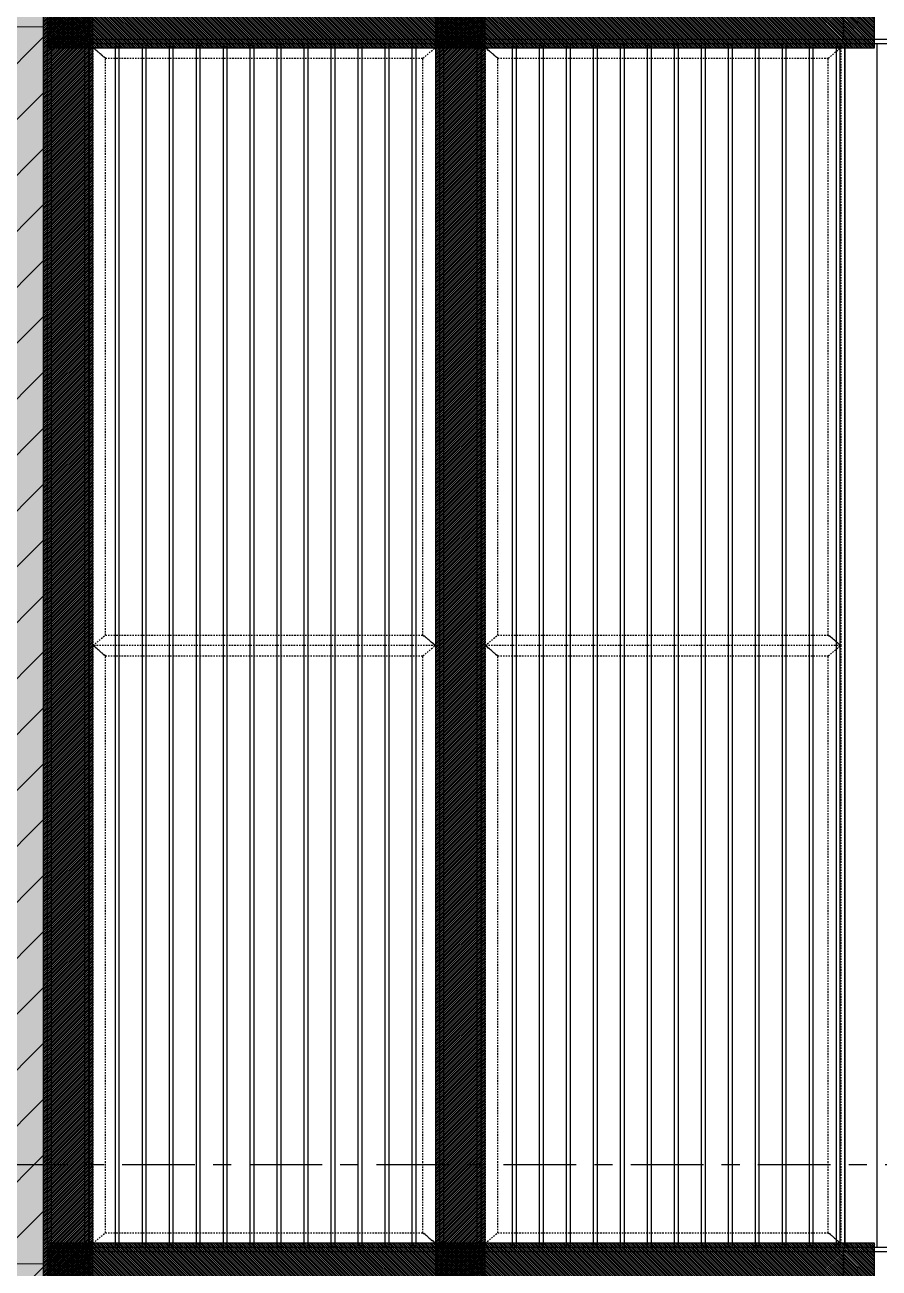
# Model space of a CAD drawing. Header units: millimetres. Extents: x 3774 to 718460, y -768339 to 192544.
# Drawn here: x 453875 to 455933, y -722317 to -719322 of the extents above; entities that cross this region are included whole.
import ezdxf
from ezdxf.xclip import XClip

# ---------------------------------------------------------------- set-up
doc = ezdxf.new("R2010")
doc.units = ezdxf.units.MM
doc.header["$XCLIPFRAME"] = 0
doc.set_wipeout_variables(frame=1)
for name, pattern in [('TA_GL_000.70000', [1.925, 0.7, -0.175, 0.175, -0.175, 0.7]), ('TA_HL_001.00000', [6.5, 3.55, -2.95]), ('XKITLINE00', [0]), ('XKITLINE02', [4, 2, -2])]:
    doc.linetypes.add(name, pattern=pattern)
for name, color, linetype in [('000 - 0_SYM_DWG_GRIDLINE_MAIN_COLOR_251', 7, 'Continuous'), ('000 - CONCRETE_COL_HATCH_', 7, 'Continuous'), ('010 - ASPG_EXTR_MAIN_COLOR_2', 7, 'Continuous'), ('010 - ASPG_EXTR_WIPEOUT_', 7, 'Continuous'), ('010 - ASPG_FRAMING_MAIN_COLOR_1', 7, 'Continuous'), ('010 - ASPG_FRAMING_MAIN_COLOR_2', 7, 'Continuous'), ('010 - ASPG_FRAMING_SUB_COLOR_2', 7, 'Continuous'), ('010 - ASPG_FRAMING_SUB_COLOR_3', 7, 'Continuous'), ('010 - ASPG_FRAMING_WIPEOUT_', 7, 'Continuous')]:
    doc.layers.add(name, color=color, linetype=linetype)
doc.layers.add('000_AREA_ASPG_AREA_HATCH_', color=7, linetype='Continuous', plot=False)
doc.layers.add('000_AREA_ASPG_AREA_MAIN_COLOR_1', color=7, linetype='Continuous', plot=False)
doc.layers.add('Bolt', color=7, linetype='Continuous', lineweight=0)
doc.layers.add('Part', color=7, linetype='Continuous', lineweight=0)
doc.styles.add('TA', font='', dxfattribs={"height": 4.5})
doc.styles.get('TA').set_extended_font_data('Cordia New')
pattern_1 = [(45, (-24.4354, 12824.1105), (-2.245064, 2.245064), [])]

# ---------------------------------------------------------------- blocks, each defined once
blk = doc.blocks.new('*A13134195')
at = {"layer": 'Part', "color": 7, "linetype": 'XKITLINE00', "lineweight": 0}
for p in [(2411.275963, -82.453462), (2423.369525, -86.453462)]:
    blk.add_line(p, (2423.369525, -82.453462), dxfattribs=at)
blk = doc.blocks.new('*A13194201')
at = {"layer": 'Part', "color": 7, "linetype": 'XKITLINE00', "lineweight": 0}
for p, q in [((2411.275963, -60.533462), (2399.435963, -60.533462)), ((2411.275963, -60.533462), (2411.275963, -84.373462)), ((2411.275963, -84.373462), (2399.435963, -84.373462))]:
    blk.add_line(p, q, dxfattribs=at)
blk = doc.blocks.new('*A13344216')
at = {"layer": 'Part', "color": 7, "linetype": 'XKITLINE00', "lineweight": 0}
for p, q in [((2423.369525, -124.453462), (2423.369525, -78.053462)), ((2423.369525, -78.053462), (2425.769525, -78.053462)), ((2425.769525, -124.453462), (2425.769525, -78.053462))]:
    blk.add_line(p, q, dxfattribs=at)
blk = doc.blocks.new('*A18514733')
at = {"layer": 'Part', "color": 7, "linetype": 'XKITLINE00', "lineweight": 0}
for p, q in [((2423.369525, -78.053462), (2423.369525, -33.653462)), ((2425.769525, -78.053462), (2425.769525, -33.653462)), ((2423.369525, -78.053462), (2425.769525, -78.053462))]:
    blk.add_line(p, q, dxfattribs=at)
blk = doc.blocks.new('*A18524734')
at = {"layer": 'Part', "color": 7, "linetype": 'XKITLINE00', "lineweight": 0}
for p, q in [((2420.569603, -68.053462), (2420.569603, -56.621462)), ((2421.369603, -68.053462), (2421.369603, -56.621462)), ((2420.569603, -80.053462), (2420.569603, -68.621462)), ((2421.369603, -80.053462), (2421.369603, -68.621462)), ((2420.569603, -82.133462), (2420.569603, -80.621462)), ((2421.369603, -82.133462), (2421.369603, -80.621462)), ((2420.569603, -82.133462), (2421.369603, -82.133462))]:
    blk.add_line(p, q, dxfattribs=at)
blk = doc.blocks.new('*A18534735')
at = {"layer": 'Part', "color": 7, "linetype": 'XKITLINE00', "lineweight": 0}
for p, q in [((2413.369603, -68.053462), (2413.369603, -56.621462)), ((2414.169603, -68.053462), (2414.169603, -56.621462)), ((2413.369603, -80.053462), (2413.369603, -68.621462)), ((2414.169603, -80.053462), (2414.169603, -68.621462)), ((2413.369603, -82.133462), (2413.369603, -80.621462)), ((2414.169603, -82.133462), (2414.169603, -80.621462)), ((2413.369603, -82.133462), (2414.169603, -82.133462))]:
    blk.add_line(p, q, dxfattribs=at)
blk = doc.blocks.new('*A18544736')
at = {"layer": 'Part', "color": 7, "linetype": 'XKITLINE00', "lineweight": 0}
for p, q in [((2423.209518, -80.053462), (2411.609569, -80.053462)), ((2411.609569, -80.573462), (2411.609569, -80.053462)), ((2423.209518, -80.573462), (2423.209518, -80.053462)), ((2423.209518, -80.573462), (2411.609569, -80.573462))]:
    blk.add_line(p, q, dxfattribs=at)
blk = doc.blocks.new('*A18564738')
at = {"layer": 'Part', "color": 7, "linetype": 'XKITLINE00', "lineweight": 0}
for p, q in [((2420.569603, -80.573462), (2420.569603, -80.621462)), ((2420.569603, -80.621462), (2421.369603, -80.621462)), ((2421.369603, -80.621462), (2421.369603, -80.573462))]:
    blk.add_line(p, q, dxfattribs=at)
blk = doc.blocks.new('*A18574739')
at = {"layer": 'Part', "color": 7, "linetype": 'XKITLINE00', "lineweight": 0}
for p, q in [((2420.945603, -81.421462), (2420.945603, -80.621462)), ((2420.945603, -80.621462), (2420.993603, -80.621462)), ((2420.993603, -81.421462), (2420.993603, -80.621462)), ((2420.945603, -80.861462), (2420.993603, -80.861462)), ((2420.945603, -81.421462), (2420.993603, -81.421462))]:
    blk.add_line(p, q, dxfattribs=at)
blk = doc.blocks.new('*A18584740')
at = {"layer": 'Part', "color": 7, "linetype": 'XKITLINE00', "lineweight": 0}
for p, q in [((2420.905603, -82.173462), (2420.465603, -82.173462)), ((2420.465603, -82.173462), (2420.465603, -82.213462)), ((2420.905603, -82.133462), (2420.905603, -82.173462)), ((2420.945603, -82.213462), (2420.945603, -82.133462))]:
    blk.add_line(p, q, dxfattribs=at)
blk = doc.blocks.new('*A18594741')
at = {"layer": 'Part', "color": 7, "linetype": 'XKITLINE00', "lineweight": 0}
for p, q in [((2419.929603, -82.453462), (2420.089603, -82.293462)), ((2420.089603, -82.293462), (2421.849603, -82.293462)), ((2421.849603, -82.293462), (2422.009603, -82.453462))]:
    blk.add_line(p, q, dxfattribs=at)
blk = doc.blocks.new('*A18604742')
at = {"layer": 'Part', "color": 7, "linetype": 'XKITLINE00', "lineweight": 0}
for p, q in [((2421.849603, -82.213462), (2420.089603, -82.213462)), ((2420.089603, -82.213462), (2420.089603, -82.293462)), ((2421.849603, -82.293462), (2420.089603, -82.293462)), ((2421.849603, -82.213462), (2421.849603, -82.293462))]:
    blk.add_line(p, q, dxfattribs=at)
blk = doc.blocks.new('*A18614743')
at = {"layer": 'Part', "color": 7, "linetype": 'XKITLINE00', "lineweight": 0}
for p, q in [((2413.745603, -81.421462), (2413.745603, -80.621462)), ((2413.745603, -80.621462), (2413.793603, -80.621462)), ((2413.793603, -81.421462), (2413.793603, -80.621462)), ((2413.745603, -80.861462), (2413.793603, -80.861462)), ((2413.745603, -81.421462), (2413.793603, -81.421462))]:
    blk.add_line(p, q, dxfattribs=at)
blk = doc.blocks.new('*A18624744')
at = {"layer": 'Part', "color": 7, "linetype": 'XKITLINE00', "lineweight": 0}
for p, q in [((2413.369603, -80.573462), (2413.369603, -80.621462)), ((2413.369603, -80.621462), (2414.169603, -80.621462)), ((2414.169603, -80.621462), (2414.169603, -80.573462))]:
    blk.add_line(p, q, dxfattribs=at)
blk = doc.blocks.new('*A18644746')
at = {"layer": 'Part', "color": 7, "linetype": 'XKITLINE00', "lineweight": 0}
for p, q in [((2413.705603, -82.173462), (2413.265603, -82.173462)), ((2413.265603, -82.173462), (2413.265603, -82.213462)), ((2413.705603, -82.133462), (2413.705603, -82.173462)), ((2413.745603, -82.213462), (2413.745603, -82.133462))]:
    blk.add_line(p, q, dxfattribs=at)
blk = doc.blocks.new('*A18654747')
at = {"layer": 'Part', "color": 7, "linetype": 'XKITLINE00', "lineweight": 0}
for p, q in [((2412.729603, -82.453462), (2412.889603, -82.293462)), ((2412.889603, -82.293462), (2414.649603, -82.293462)), ((2414.649603, -82.293462), (2414.809603, -82.453462))]:
    blk.add_line(p, q, dxfattribs=at)
blk = doc.blocks.new('*A18664748')
at = {"layer": 'Part', "color": 7, "linetype": 'XKITLINE00', "lineweight": 0}
for p, q in [((2414.649603, -82.213462), (2412.889603, -82.213462)), ((2412.889603, -82.213462), (2412.889603, -82.293462)), ((2414.649603, -82.293462), (2412.889603, -82.293462)), ((2414.649603, -82.213462), (2414.649603, -82.293462))]:
    blk.add_line(p, q, dxfattribs=at)
blk = doc.blocks.new('*A18694751')
at = {"layer": 'Part', "color": 7, "linetype": 'XKITLINE00', "lineweight": 0}
for p, q in [((2423.209518, -68.053462), (2411.609569, -68.053462)), ((2411.609569, -68.573462), (2411.609569, -68.053462)), ((2423.209518, -68.573462), (2423.209518, -68.053462)), ((2423.209518, -68.573462), (2411.609569, -68.573462))]:
    blk.add_line(p, q, dxfattribs=at)
blk = doc.blocks.new('*A18704752')
at = {"layer": 'Part', "color": 7, "linetype": 'XKITLINE00', "lineweight": 0}
for p, q in [((2420.569603, -68.573462), (2420.569603, -68.621462)), ((2420.569603, -68.621462), (2421.369603, -68.621462)), ((2421.369603, -68.621462), (2421.369603, -68.573462))]:
    blk.add_line(p, q, dxfattribs=at)
blk = doc.blocks.new('*A18714753')
at = {"layer": 'Part', "color": 7, "linetype": 'XKITLINE00', "lineweight": 0}
for p, q in [((2420.945603, -69.421462), (2420.945603, -68.621462)), ((2420.945603, -68.621462), (2420.993603, -68.621462)), ((2420.993603, -69.421462), (2420.993603, -68.621462)), ((2420.945603, -68.861462), (2420.993603, -68.861462)), ((2420.945603, -69.421462), (2420.993603, -69.421462))]:
    blk.add_line(p, q, dxfattribs=at)
blk = doc.blocks.new('*A18724754')
at = {"layer": 'Part', "color": 7, "linetype": 'XKITLINE00', "lineweight": 0}
for p, q in [((2413.745603, -69.421462), (2413.745603, -68.621462)), ((2413.745603, -68.621462), (2413.793603, -68.621462)), ((2413.793603, -69.421462), (2413.793603, -68.621462)), ((2413.745603, -68.861462), (2413.793603, -68.861462)), ((2413.745603, -69.421462), (2413.793603, -69.421462))]:
    blk.add_line(p, q, dxfattribs=at)
blk = doc.blocks.new('*A18734755')
at = {"layer": 'Part', "color": 7, "linetype": 'XKITLINE00', "lineweight": 0}
for p, q in [((2413.369603, -68.573462), (2413.369603, -68.621462)), ((2413.369603, -68.621462), (2414.169603, -68.621462)), ((2414.169603, -68.621462), (2414.169603, -68.573462))]:
    blk.add_line(p, q, dxfattribs=at)
blk = doc.blocks.new('*A18874769')
at = {"layer": 'Bolt', "color": 7, "linetype": 'XKITLINE02', "lineweight": 0}
for p, q in [((2425.249524, -80.684822), (2425.249524, -80.341462)), ((2425.249524, -80.684822), (2425.249524, -80.341462)), ((2425.073524, -80.621462), (2425.073524, -80.573462)), ((2425.073524, -80.621462), (2425.073524, -80.573462)), ((2425.193524, -80.573462), (2425.193524, -80.525462)), ((2425.193524, -80.573462), (2425.193524, -80.525462)), ((2425.305524, -80.573462), (2425.305524, -80.525462)), ((2425.305524, -80.573462), (2425.305524, -80.525462)), ((2425.425524, -80.621462), (2425.425524, -80.573462)), ((2425.425524, -80.621462), (2425.425524, -80.573462))]:
    blk.add_line(p, q, dxfattribs=at)
blk = doc.blocks.new('*A18884770')
at = {"layer": 'Bolt', "color": 7, "linetype": 'XKITLINE02', "lineweight": 0}
for p, q in [((2424.369524, -82.356822), (2424.369524, -82.013462)), ((2424.369524, -82.356822), (2424.369524, -82.013462)), ((2424.193524, -82.293462), (2424.193524, -82.213462)), ((2424.193524, -82.293462), (2424.193524, -82.213462)), ((2424.545524, -82.293462), (2424.545524, -82.213462)), ((2424.545524, -82.293462), (2424.545524, -82.213462))]:
    blk.add_line(p, q, dxfattribs=at)
blk = doc.blocks.new('*A18894771')
at = {"layer": 'Bolt', "color": 7, "linetype": 'XKITLINE00', "lineweight": 0}
for p, q in [((2424.257524, -81.933462), (2424.332116, -81.933462)), ((2424.369524, -81.821462), (2424.369524, -81.896054)), ((2424.481524, -81.933462), (2424.406932, -81.933462)), ((2424.369524, -82.045462), (2424.369524, -81.97087))]:
    blk.add_line(p, q, dxfattribs=at)
blk = doc.blocks.new('*A18904772')
at = {"layer": 'Bolt', "color": 7, "linetype": 'XKITLINE02', "lineweight": 0}
for p, q in [((2425.249527, -80.684822), (2425.249527, -80.341462)), ((2425.249527, -80.684822), (2425.249527, -80.341462)), ((2425.073527, -80.621462), (2425.073527, -80.573462)), ((2425.073527, -80.621462), (2425.073527, -80.573462)), ((2425.193527, -80.573462), (2425.193527, -80.525462)), ((2425.193527, -80.573462), (2425.193527, -80.525462)), ((2425.305527, -80.573462), (2425.305527, -80.525462)), ((2425.305527, -80.573462), (2425.305527, -80.525462)), ((2425.425527, -80.621462), (2425.425527, -80.573462)), ((2425.425527, -80.621462), (2425.425527, -80.573462))]:
    blk.add_line(p, q, dxfattribs=at)
blk = doc.blocks.new('*A18914773')
at = {"layer": 'Bolt'}
for points in [[(2420.674, -80.573), (2420.674, -80.525), (2420.786, -80.525), (2420.786, -80.573)], [(2420.674, -80.621), (2420.674, -80.573), (2420.786, -80.573), (2420.786, -80.621)], [(2421.154, -80.573), (2421.154, -80.525), (2421.266, -80.525), (2421.266, -80.573)], [(2421.154, -80.621), (2421.154, -80.573), (2421.266, -80.573), (2421.266, -80.621)]]:
    blk.add_hatch(color=7, dxfattribs=at).paths.add_polyline_path(points, flags=17)
at = {"layer": 'Bolt', "color": 7, "linetype": 'XKITLINE00', "lineweight": 0}
for p, q in [((2420.73, -80.685), (2420.73, -80.341)), ((2421.21, -80.685), (2421.21, -80.341)), ((2420.674, -80.573), (2420.674, -80.525)), ((2420.674, -80.621), (2420.674, -80.573)), ((2420.786, -80.573), (2420.786, -80.525)), ((2420.786, -80.621), (2420.786, -80.573)), ((2421.154, -80.573), (2421.154, -80.525)), ((2421.154, -80.621), (2421.154, -80.573)), ((2421.266, -80.573), (2421.266, -80.525)), ((2421.266, -80.621), (2421.266, -80.573))]:
    blk.add_line(p, q, dxfattribs=at)
blk = doc.blocks.new('*A18924774')
at = {"layer": 'Bolt'}
for points in [[(2420.386, -82.213), (2420.386, -82.293), (2420.274, -82.293), (2420.274, -82.213)], [(2421.666, -82.213), (2421.666, -82.293), (2421.554, -82.293), (2421.554, -82.213)]]:
    blk.add_hatch(color=7, dxfattribs=at).paths.add_polyline_path(points, flags=17)
at = {"layer": 'Bolt', "color": 7, "linetype": 'XKITLINE00', "lineweight": 0}
for p, q in [((2420.33, -82.357), (2420.33, -82.013)), ((2421.61, -82.357), (2421.61, -82.013)), ((2420.274, -82.293), (2420.274, -82.213)), ((2420.386, -82.293), (2420.386, -82.213)), ((2421.554, -82.293), (2421.554, -82.213)), ((2421.666, -82.293), (2421.666, -82.213))]:
    blk.add_line(p, q, dxfattribs=at)
blk = doc.blocks.new('*A18934775')
at = {"layer": 'Bolt', "color": 7, "linetype": 'XKITLINE02', "lineweight": 0}
for p, q in [((2421.056963, -81.933462), (2420.713603, -81.933462)), ((2420.945603, -81.877462), (2420.905603, -81.877462)), ((2420.993603, -81.877462), (2420.945603, -81.877462)), ((2420.945603, -81.989462), (2420.905603, -81.989462)), ((2420.993603, -81.989462), (2420.945603, -81.989462))]:
    blk.add_line(p, q, dxfattribs=at)
blk = doc.blocks.new('*A18944776')
at = {"layer": 'Bolt', "color": 7, "linetype": 'XKITLINE02', "lineweight": 0}
for p, q in [((2424.369524, -82.356822), (2424.369524, -82.013462)), ((2424.369524, -82.356822), (2424.369524, -82.013462)), ((2424.193524, -82.293462), (2424.193524, -82.213462)), ((2424.193524, -82.293462), (2424.193524, -82.213462)), ((2424.545524, -82.293462), (2424.545524, -82.213462)), ((2424.545524, -82.293462), (2424.545524, -82.213462))]:
    blk.add_line(p, q, dxfattribs=at)
blk = doc.blocks.new('*A18954777')
at = {"layer": 'Bolt', "color": 7, "linetype": 'XKITLINE00', "lineweight": 0}
for p, q in [((2424.257524, -81.933462), (2424.332116, -81.933462)), ((2424.369524, -81.821462), (2424.369524, -81.896054)), ((2424.481524, -81.933462), (2424.406932, -81.933462)), ((2424.369524, -82.045462), (2424.369524, -81.97087))]:
    blk.add_line(p, q, dxfattribs=at)
blk = doc.blocks.new('*A18964778')
at = {"layer": 'Bolt'}
for points in [[(2413.474, -80.573), (2413.474, -80.525), (2413.586, -80.525), (2413.586, -80.573)], [(2413.474, -80.621), (2413.474, -80.573), (2413.586, -80.573), (2413.586, -80.621)], [(2413.954, -80.573), (2413.954, -80.525), (2414.066, -80.525), (2414.066, -80.573)], [(2413.954, -80.621), (2413.954, -80.573), (2414.066, -80.573), (2414.066, -80.621)]]:
    blk.add_hatch(color=7, dxfattribs=at).paths.add_polyline_path(points, flags=17)
at = {"layer": 'Bolt', "color": 7, "linetype": 'XKITLINE00', "lineweight": 0}
for p, q in [((2413.53, -80.685), (2413.53, -80.341)), ((2414.01, -80.685), (2414.01, -80.341)), ((2413.474, -80.573), (2413.474, -80.525)), ((2413.474, -80.621), (2413.474, -80.573)), ((2413.586, -80.573), (2413.586, -80.525)), ((2413.586, -80.621), (2413.586, -80.573)), ((2413.954, -80.573), (2413.954, -80.525)), ((2413.954, -80.621), (2413.954, -80.573)), ((2414.066, -80.573), (2414.066, -80.525)), ((2414.066, -80.621), (2414.066, -80.573))]:
    blk.add_line(p, q, dxfattribs=at)
blk = doc.blocks.new('*A18974779')
at = {"layer": 'Bolt'}
for points in [[(2413.186, -82.213), (2413.186, -82.293), (2413.074, -82.293), (2413.074, -82.213)], [(2414.466, -82.213), (2414.466, -82.293), (2414.354, -82.293), (2414.354, -82.213)]]:
    blk.add_hatch(color=7, dxfattribs=at).paths.add_polyline_path(points, flags=17)
at = {"layer": 'Bolt', "color": 7, "linetype": 'XKITLINE00', "lineweight": 0}
for p, q in [((2413.13, -82.357), (2413.13, -82.013)), ((2414.41, -82.357), (2414.41, -82.013)), ((2413.074, -82.293), (2413.074, -82.213)), ((2413.186, -82.293), (2413.186, -82.213)), ((2414.354, -82.293), (2414.354, -82.213)), ((2414.466, -82.293), (2414.466, -82.213))]:
    blk.add_line(p, q, dxfattribs=at)
blk = doc.blocks.new('*A18984780')
at = {"layer": 'Bolt', "color": 7, "linetype": 'XKITLINE02', "lineweight": 0}
for p, q in [((2413.856963, -81.933462), (2413.513603, -81.933462)), ((2413.745603, -81.877462), (2413.705603, -81.877462)), ((2413.793603, -81.877462), (2413.745603, -81.877462)), ((2413.745603, -81.989462), (2413.705603, -81.989462)), ((2413.793603, -81.989462), (2413.745603, -81.989462))]:
    blk.add_line(p, q, dxfattribs=at)
blk = doc.blocks.new('*A19004782')
at = {"layer": 'Bolt', "color": 7, "linetype": 'XKITLINE02', "lineweight": 0}
for p, q in [((2425.193524, -68.573462), (2425.193524, -68.525462)), ((2425.193524, -68.573462), (2425.193524, -68.525462)), ((2425.249524, -68.684822), (2425.249524, -68.341462)), ((2425.249524, -68.684822), (2425.249524, -68.341462)), ((2425.305524, -68.573462), (2425.305524, -68.525462)), ((2425.305524, -68.573462), (2425.305524, -68.525462)), ((2425.073524, -68.621462), (2425.073524, -68.573462)), ((2425.073524, -68.621462), (2425.073524, -68.573462)), ((2425.425524, -68.621462), (2425.425524, -68.573462)), ((2425.425524, -68.621462), (2425.425524, -68.573462))]:
    blk.add_line(p, q, dxfattribs=at)
blk = doc.blocks.new('*A19014783')
at = {"layer": 'Bolt'}
for points in [[(2420.674, -68.573), (2420.674, -68.525), (2420.786, -68.525), (2420.786, -68.573)], [(2421.154, -68.573), (2421.154, -68.525), (2421.266, -68.525), (2421.266, -68.573)], [(2420.674, -68.621), (2420.674, -68.573), (2420.786, -68.573), (2420.786, -68.621)], [(2421.154, -68.621), (2421.154, -68.573), (2421.266, -68.573), (2421.266, -68.621)]]:
    blk.add_hatch(color=7, dxfattribs=at).paths.add_polyline_path(points, flags=17)
at = {"layer": 'Bolt', "color": 7, "linetype": 'XKITLINE00', "lineweight": 0}
for p, q in [((2420.674, -68.573), (2420.674, -68.525)), ((2420.73, -68.685), (2420.73, -68.341)), ((2420.786, -68.573), (2420.786, -68.525)), ((2421.154, -68.573), (2421.154, -68.525)), ((2421.21, -68.685), (2421.21, -68.341)), ((2421.266, -68.573), (2421.266, -68.525)), ((2420.674, -68.621), (2420.674, -68.573)), ((2420.786, -68.621), (2420.786, -68.573)), ((2421.154, -68.621), (2421.154, -68.573)), ((2421.266, -68.621), (2421.266, -68.573))]:
    blk.add_line(p, q, dxfattribs=at)
blk = doc.blocks.new('*A19024784')
at = {"layer": 'Bolt', "color": 7, "linetype": 'XKITLINE02', "lineweight": 0}
for p, q in [((2425.193527, -68.573462), (2425.193527, -68.525462)), ((2425.193527, -68.573462), (2425.193527, -68.525462)), ((2425.249527, -68.684822), (2425.249527, -68.341462)), ((2425.249527, -68.684822), (2425.249527, -68.341462)), ((2425.305527, -68.573462), (2425.305527, -68.525462)), ((2425.305527, -68.573462), (2425.305527, -68.525462)), ((2425.073527, -68.621462), (2425.073527, -68.573462)), ((2425.073527, -68.621462), (2425.073527, -68.573462)), ((2425.425527, -68.621462), (2425.425527, -68.573462)), ((2425.425527, -68.621462), (2425.425527, -68.573462))]:
    blk.add_line(p, q, dxfattribs=at)
blk = doc.blocks.new('*A19034785')
at = {"layer": 'Bolt'}
for points in [[(2413.474, -68.573), (2413.474, -68.525), (2413.586, -68.525), (2413.586, -68.573)], [(2413.954, -68.573), (2413.954, -68.525), (2414.066, -68.525), (2414.066, -68.573)], [(2413.474, -68.621), (2413.474, -68.573), (2413.586, -68.573), (2413.586, -68.621)], [(2413.954, -68.621), (2413.954, -68.573), (2414.066, -68.573), (2414.066, -68.621)]]:
    blk.add_hatch(color=7, dxfattribs=at).paths.add_polyline_path(points, flags=17)
at = {"layer": 'Bolt', "color": 7, "linetype": 'XKITLINE00', "lineweight": 0}
for p, q in [((2413.474, -68.573), (2413.474, -68.525)), ((2413.53, -68.685), (2413.53, -68.341)), ((2413.586, -68.573), (2413.586, -68.525)), ((2413.954, -68.573), (2413.954, -68.525)), ((2414.01, -68.685), (2414.01, -68.341)), ((2414.066, -68.573), (2414.066, -68.525)), ((2413.474, -68.621), (2413.474, -68.573)), ((2413.586, -68.621), (2413.586, -68.573)), ((2413.954, -68.621), (2413.954, -68.573)), ((2414.066, -68.621), (2414.066, -68.573))]:
    blk.add_line(p, q, dxfattribs=at)
blk = doc.blocks.new('*A19564838')
at = {"layer": 'Part', "color": 7, "linetype": 'XKITLINE00', "lineweight": 0}
for p, q in [((2425.769509, -82.453462), (2438.489525, -82.453462)), ((2438.489523, -82.453462), (2438.489525, -82.453462)), ((2438.489525, -82.453462), (2438.489525, -86.453462)), ((2438.489525, -86.453462), (2425.769509, -86.453462)), ((2438.489523, -86.453462), (2438.489525, -86.453462))]:
    blk.add_line(p, q, dxfattribs=at)
blk = doc.blocks.new('*A19694851')
at = {"layer": 'Part', "color": 7, "linetype": 'XKITLINE00', "lineweight": 0}
for p, q in [((2438.329518, -80.053462), (2425.995968, -80.053462)), ((2425.995968, -80.573462), (2425.995968, -80.053462)), ((2438.329518, -80.573462), (2438.329518, -80.053462)), ((2438.329518, -80.573462), (2425.995968, -80.573462))]:
    blk.add_line(p, q, dxfattribs=at)
blk = doc.blocks.new('*A19704852')
at = {"layer": 'Part', "color": 7, "linetype": 'XKITLINE00', "lineweight": 0}
for p, q in [((2438.329518, -68.053462), (2425.995968, -68.053462)), ((2425.995968, -68.573462), (2425.995968, -68.053462)), ((2438.329518, -68.573462), (2438.329518, -68.053462)), ((2438.329518, -68.573462), (2425.995968, -68.573462))]:
    blk.add_line(p, q, dxfattribs=at)
blk = doc.blocks.new('*A19754857')
at = {"layer": 'Part', "color": 7, "linetype": 'XKITLINE00', "lineweight": 0}
for p, q in [((2427.289603, -82.453462), (2427.449603, -82.293462)), ((2427.449603, -82.293462), (2429.209603, -82.293462)), ((2429.209603, -82.293462), (2429.369603, -82.453462))]:
    blk.add_line(p, q, dxfattribs=at)
blk = doc.blocks.new('W-1-PP19-SE-ENT3_20260407-111149_PP19_ENT3_SE_ELE3')
at = {"color": 7, "lineweight": 0, "xscale": 125, "yscale": 125, "zscale": 125}
for name in ['*A13194201', '*A18514733', '*A18534735', '*A18524734', '*A18694751', '*A19704852', '*A19034785', '*A19014783', '*A19004782', '*A19024784', '*A18734755', '*A18724754', '*A18704752', '*A18714753', '*A13344216', '*A18544736', '*A19694851', '*A18964778', '*A18914773', '*A18874769', '*A18904772', '*A18624744', '*A18614743', '*A18564738', '*A18574739', '*A18984780', '*A18934775', '*A18894771', '*A18954777', '*A18974779', '*A18644746', '*A18924774', '*A18584740', '*A18884770', '*A18944776', '*A18654747', '*A18664748', '*A18594741', '*A18604742', '*A19754857', '*A13134195', '*A19564838']:
    blk.add_blockref(name, (-296446.190625, 122106.68275), dxfattribs=at)
blk = doc.blocks.new('A$Cc95a8f7c')
at = {"layer": '000 - CONCRETE_COL_HATCH_', "transparency": 33554585}
h = blk.add_hatch(dxfattribs=at)
h.set_pattern_fill('AR-CONC', scale=2.5)
h.paths.add_polyline_path([(-9706.691625, -12559.999625), (-14206.257875, -12559.999625), (-14206.257875, -15540), (-24.997375, -15540), (-24.997375, -12559.999625), (-3726.691625, -12559.999625), (-3726.691625, 300), (-9706.691625, 300)])
h = blk.add_hatch(dxfattribs=at)
h.set_pattern_fill('ANSI31', scale=30)
h.paths.add_polyline_path([(-3726.691625, -12559.999625), (-24.997375, -12559.999625), (-24.997375, -15540), (-14206.257875, -15540), (-14206.257875, -12559.999625), (-9706.691625, -12559.999625), (-9706.691625, 300), (-3726.691625, 300)])
at = {"layer": '000 - CONCRETE_COL_HATCH_', "color": 7}
blk.add_lwpolyline([(-3726.691625, -12559.999625), (-24.997375, -12559.999625), (-24.997375, -15540), (-14206.257875, -15540), (-14206.257875, -12559.999625), (-9706.691625, -12559.999625), (-9706.691625, 300), (-3726.691625, 300)], close=True, dxfattribs=at)
blk.add_lwpolyline([(-3726.691625, -12559.999625), (-24.997375, -12559.999625), (-24.997375, -15540), (-14206.257875, -15540), (-14206.257875, -12559.999625), (-9706.691625, -12559.999625), (-9706.691625, 300), (-3726.691625, 300)], close=True, dxfattribs=at)
blk.add_lwpolyline([(-3726.691625, -12559.999625), (-24.997375, -12559.999625), (-24.997375, -15540), (-14206.257875, -15540), (-14206.257875, -12559.999625), (-9706.691625, -12559.999625), (-9706.691625, 300), (-3726.691625, 300)], close=True, dxfattribs=at)
blk.add_lwpolyline([(-3726.691625, -12559.999625), (-24.997375, -12559.999625), (-24.997375, -15540), (-14206.257875, -15540), (-14206.257875, -12559.999625), (-9706.691625, -12559.999625), (-9706.691625, 300), (-3726.691625, 300)], close=True, dxfattribs=at)
blk = doc.blocks.new('W-1-PP19-SE-ENT3_20260407-141310_PP19_ENT3_PRECAST_HATCH')
at = {"color": 7}
blk.add_blockref('A$Cc95a8f7c', (-46357.4, 85502.9), dxfattribs=at)
blk = doc.blocks.new('W-1-PP19-SE-ENT3_20260407-141433PP19_ENT3_PRECAST_HATCH')
at = {"color": 7}
blk.add_blockref('W-1-PP19-SE-ENT3_20260407-141310_PP19_ENT3_PRECAST_HATCH', (55047.4, 32597.1), dxfattribs=at)
blk = doc.blocks.new('*U5908')
at = {"layer": '000 - 0_SYM_DWG_GRIDLINE_MAIN_COLOR_251', "color": 7, "linetype": 'ByBlock', "ltscale": 5}
blk.add_line((10, 0), (-471.236, 0), dxfattribs=at)
at = {"color": 7, "style": 'TA', "flags": 1}
blk.add_attdef('LOCATION', (6, -6), '', height=4.5, rotation=270, dxfattribs=at)
blk = doc.blocks.new('W-1-PP19-SE-ENT3_20260407-142507PP19_ENT3_ELE1_DIMS_2')
at = {"layer": '000 - 0_SYM_DWG_GRIDLINE_MAIN_COLOR_251', "color": 7, "linetype": 'TA_GL_000.70000', "xscale": 50.00000000000003, "yscale": 50.00000000000003, "zscale": 50.00000000000003, "rotation": 180}
blk.add_blockref('*U5908', (-12415.2, 111800), dxfattribs=at)
blk = doc.blocks.new('*U8167')
at = {"layer": '010 - ASPG_FRAMING_SUB_COLOR_3', "color": 7, "linetype": 'ByBlock'}
for points in [[(0, 0), (0, 825), (25, 795), (25, 30), (0, 0)], [(1440, 825), (0, 825), (25, 795), (1415, 795)], [(1440, 0), (1440, 825), (1415, 795), (1415, 30), (1440, 0)], [(25, 30), (1415, 30), (1440, 0), (0, 0), (25, 30)]]:
    blk.add_lwpolyline(points, close=True, dxfattribs=at)
blk = doc.blocks.new('*U8166')
at = {"layer": '010 - ASPG_FRAMING_SUB_COLOR_3', "color": 7, "linetype": 'ByBlock'}
for points in [[(0, 0), (0, 856.3), (25, 826.3), (25, 30), (0, 0)], [(1440, 856.3), (0, 856.3), (25, 826.3), (1415, 826.3)], [(1440, 0), (1440, 856.3), (1415, 826.3), (1415, 30), (1440, 0)], [(25, 30), (1415, 30), (1440, 0), (0, 0), (25, 30)]]:
    blk.add_lwpolyline(points, close=True, dxfattribs=at)
blk = doc.blocks.new('*U5965')
at = {"color": 7}
blk.add_wipeout([(0, 0), (1794.1, 0), (1794.1, 12350), (0, 12350)], dxfattribs=at)
blk.add_lwpolyline([(0, 0), (1794.1, 0), (1794.1, 12350), (0, 12350)], close=True, dxfattribs=at)
blk = doc.blocks.new('*U8487')
at = {"color": 7}
blk.add_wipeout([(50, 0), (895, 0), (895, 12850), (50, 12850)], dxfattribs=at).dxf.layer = '010 - ASPG_EXTR_WIPEOUT_'
at = {"layer": '010 - ASPG_EXTR_MAIN_COLOR_2', "color": 7}
for points in [[(113.3, 0), (123.5, 0), (123.5, 12850), (113.3, 12850)], [(178.3, 0), (188.5, 0), (188.5, 12850), (178.3, 12850)], [(243.3, 0), (253.5, 0), (253.5, 12850), (243.3, 12850)], [(308.3, 0), (318.5, 0), (318.5, 12850), (308.3, 12850)], [(373.3, 0), (383.5, 0), (383.5, 12850), (373.3, 12850)], [(438.3, 0), (448.5, 0), (448.5, 12850), (438.3, 12850)], [(503.3, 0), (513.5, 0), (513.5, 12850), (503.3, 12850)], [(568.3, 0), (578.5, 0), (578.5, 12850), (568.3, 12850)], [(633.3, 0), (643.5, 0), (643.5, 12850), (633.3, 12850)], [(698.3, 0), (708.5, 0), (708.5, 12850), (698.3, 12850)], [(763.3, 0), (773.5, 0), (773.5, 12850), (763.3, 12850)], [(828.3, 0), (838.5, 0), (838.5, 12850), (828.3, 12850)]]:
    blk.add_lwpolyline(points, close=True, dxfattribs=at)
at = {"layer": '010 - ASPG_FRAMING_SUB_COLOR_2', "color": 7}
blk.add_lwpolyline([(50, 0), (895, 0), (895, 12850), (50, 12850)], close=True, dxfattribs=at)
at = {"color": 7}
for points in [[(-50, 0), (50, 0), (50, 12850), (-50, 12850)], [(895, 0), (995, 0), (995, 12850), (895, 12850)]]:
    blk.add_wipeout(points, dxfattribs=at).dxf.layer = '010 - ASPG_EXTR_WIPEOUT_'
at = {"layer": '010 - ASPG_FRAMING_MAIN_COLOR_1', "color": 7}
for points in [[(-50, 0), (-40, 0), (-40, 12850), (-50, 12850)], [(40, 0), (50, 0), (50, 12850), (40, 12850)], [(895, 0), (905, 0), (905, 12850), (895, 12850)], [(985, 0), (995, 0), (995, 12850), (985, 12850)]]:
    blk.add_lwpolyline(points, close=True, dxfattribs=at)
at = {"layer": '010 - ASPG_FRAMING_SUB_COLOR_2', "color": 7}
for points in [[(-50, 0), (50, 0), (50, 12850), (-50, 12850)], [(895, 0), (995, 0), (995, 12850), (895, 12850)]]:
    blk.add_lwpolyline(points, close=True, dxfattribs=at)
blk = doc.blocks.new('*U8486')
at = {"color": 7}
blk.add_wipeout([(50, 0), (926.3, 0), (926.3, 12825), (50, 12825)], dxfattribs=at).dxf.layer = '010 - ASPG_EXTR_WIPEOUT_'
at = {"layer": '010 - ASPG_EXTR_MAIN_COLOR_2', "color": 7}
for points in [[(125, 0), (135.2, 0), (135.2, 12825), (125, 12825)], [(190, 0), (200.2, 0), (200.2, 12825), (190, 12825)], [(255, 0), (265.2, 0), (265.2, 12825), (255, 12825)], [(320, 0), (330.2, 0), (330.2, 12825), (320, 12825)], [(385, 0), (395.2, 0), (395.2, 12825), (385, 12825)], [(450, 0), (460.2, 0), (460.2, 12825), (450, 12825)], [(515, 0), (525.2, 0), (525.2, 12825), (515, 12825)], [(580, 0), (590.2, 0), (590.2, 12825), (580, 12825)], [(645, 0), (655.2, 0), (655.2, 12825), (645, 12825)], [(710, 0), (720.2, 0), (720.2, 12825), (710, 12825)], [(775, 0), (785.2, 0), (785.2, 12825), (775, 12825)], [(840, 0), (850.2, 0), (850.2, 12825), (840, 12825)], [(905, 0), (915.2, 0), (915.2, 12825), (905, 12825)]]:
    blk.add_lwpolyline(points, close=True, dxfattribs=at)
at = {"layer": '010 - ASPG_FRAMING_SUB_COLOR_2', "color": 7}
blk.add_lwpolyline([(50, 0), (926.3, 0), (926.3, 12825), (50, 12825)], close=True, dxfattribs=at)
at = {"color": 7}
blk.add_wipeout([(-50, 0), (50, 0), (50, 12825), (-50, 12825)], dxfattribs=at).dxf.layer = '010 - ASPG_EXTR_WIPEOUT_'
at = {"layer": '010 - ASPG_FRAMING_MAIN_COLOR_1', "color": 7}
for points in [[(-50, 0), (-40, 0), (-40, 12825), (-50, 12825)], [(40, 0), (50, 0), (50, 12825), (40, 12825)]]:
    blk.add_lwpolyline(points, close=True, dxfattribs=at)
at = {"layer": '010 - ASPG_FRAMING_SUB_COLOR_2', "color": 7}
blk.add_lwpolyline([(-50, 0), (50, 0), (50, 12825), (-50, 12825)], close=True, dxfattribs=at)
blk = doc.blocks.new('*U8484')
at = {"color": 7}
blk.add_wipeout([(0, 0), (77.5, 0), (77.5, 12850), (0, 12850)], dxfattribs=at)
blk.add_lwpolyline([(0, 0), (77.5, 0), (77.5, 12850), (0, 12850)], close=True, dxfattribs=at)
blk = doc.blocks.new('*U5954')
at = {"color": 7}
blk.add_wipeout([(0, -40), (1918, -40), (1918, 40), (0, 40)], dxfattribs=at).dxf.layer = '010 - ASPG_FRAMING_WIPEOUT_'
at = {"layer": '010 - ASPG_FRAMING_MAIN_COLOR_2', "color": 7}
blk.add_lwpolyline([(0, -40), (1918, -40), (1918, 40), (0, 40)], close=True, dxfattribs=at)
at = {"color": 7}
for points in [[(0, 40), (1993, 40), (1993, 50), (0, 50)], [(0, -50), (1993, -50), (1993, -40), (0, -40)]]:
    blk.add_wipeout(points, dxfattribs=at).dxf.layer = '010 - ASPG_FRAMING_WIPEOUT_'
at = {"layer": '010 - ASPG_FRAMING_MAIN_COLOR_1', "color": 7}
for points in [[(0, 40), (1993, 40), (1993, 50), (0, 50)], [(0, -50), (1993, -50), (1993, -40), (0, -40)]]:
    blk.add_lwpolyline(points, close=True, dxfattribs=at)
blk = doc.blocks.new('*U5955')
at = {"color": 7}
blk.add_wipeout([(0, -40), (1789, -40), (1789, 40), (0, 40)], dxfattribs=at).dxf.layer = '010 - ASPG_FRAMING_WIPEOUT_'
at = {"layer": '010 - ASPG_FRAMING_SUB_COLOR_3', "color": 7}
blk.add_lwpolyline([(0, -40), (1789, -40), (1789, 40), (0, 40)], close=True, dxfattribs=at)
at = {"color": 7}
for points in [[(0, 40), (1789, 40), (1789, 50), (0, 50)], [(0, -50), (1789, -50), (1789, -40), (0, -40)]]:
    blk.add_wipeout(points, dxfattribs=at).dxf.layer = '010 - ASPG_FRAMING_WIPEOUT_'
at = {"layer": '010 - ASPG_FRAMING_SUB_COLOR_2', "color": 7}
for points in [[(0, 40), (1789, 40), (1789, 50), (0, 50)], [(0, -50), (1789, -50), (1789, -40), (0, -40)]]:
    blk.add_lwpolyline(points, close=True, dxfattribs=at)
blk = doc.blocks.new('*U5956')
at = {"color": 7}
blk.add_wipeout([(0, -40), (1789, -40), (1789, 40), (0, 40)], dxfattribs=at).dxf.layer = '010 - ASPG_FRAMING_WIPEOUT_'
at = {"layer": '010 - ASPG_FRAMING_SUB_COLOR_3', "color": 7}
blk.add_lwpolyline([(0, -40), (1789, -40), (1789, 40), (0, 40)], close=True, dxfattribs=at)
at = {"color": 7}
for points in [[(0, 40), (1789, 40), (1789, 50), (0, 50)], [(0, -50), (1789, -50), (1789, -40), (0, -40)]]:
    blk.add_wipeout(points, dxfattribs=at).dxf.layer = '010 - ASPG_FRAMING_WIPEOUT_'
at = {"layer": '010 - ASPG_FRAMING_SUB_COLOR_2', "color": 7}
for points in [[(0, 40), (1789, 40), (1789, 50), (0, 50)], [(0, -50), (1789, -50), (1789, -40), (0, -40)]]:
    blk.add_lwpolyline(points, close=True, dxfattribs=at)
blk = doc.blocks.new('*U8489')
at = {"layer": '000_AREA_ASPG_AREA_HATCH_', "transparency": 33554539}
h = blk.add_hatch(dxfattribs=at)
h.set_pattern_fill('ANSI31')
h.set_pattern_definition(pattern_1)
h.paths.add_polyline_path([(-60, 0), (60, 0), (60, 12850), (-60, 12850)])
at = {"layer": '000_AREA_ASPG_AREA_MAIN_COLOR_1', "color": 7}
blk.add_lwpolyline([(-60, 0), (60, 0), (60, 12850), (-60, 12850)], close=True, dxfattribs=at)
blk = doc.blocks.new('*U8199')
at = {"layer": '000_AREA_ASPG_AREA_HATCH_', "transparency": 33554539}
h = blk.add_hatch(dxfattribs=at)
h.set_pattern_fill('ANSI31')
h.set_pattern_definition(pattern_1)
h.paths.add_polyline_path([(-60, 0), (60, 0), (60, 12850), (-60, 12850)])
at = {"layer": '000_AREA_ASPG_AREA_MAIN_COLOR_1', "color": 7}
blk.add_lwpolyline([(-60, 0), (60, 0), (60, 12850), (-60, 12850)], close=True, dxfattribs=at)
blk = doc.blocks.new('*U8200')
at = {"layer": '000_AREA_ASPG_AREA_HATCH_', "transparency": 33554539}
h = blk.add_hatch(dxfattribs=at)
h.set_pattern_fill('ANSI31')
h.set_pattern_definition([(45, (-24.4354, 1967.1146), (-2.245064, 2.245064), [])])
h.paths.add_polyline_path([(-60, 0), (60, 0), (60, 1993), (-60, 1993)])
at = {"layer": '000_AREA_ASPG_AREA_MAIN_COLOR_1', "color": 7}
blk.add_lwpolyline([(-60, 0), (60, 0), (60, 1993), (-60, 1993)], close=True, dxfattribs=at)

msp = doc.modelspace()

# ---------------------------------------------------------------- block references
at = {"color": 7}
ref = msp.add_blockref('W-1-PP19-SE-ENT3_20260407-111149_PP19_ENT3_SE_ELE3', (448956.051, -833866.64), dxfattribs=at)
XClip(ref).set_block_clipping_path([(-12000.0004375063, 99820.555271939), (12229.3280822252, 118947.6656106847)])

# ---------------------------------------------------------------- next in the draw order: block references
for name, p in [('*U8487', (453979.051, -728316.64)), ('*U5965', (455850.351, -728316.64))]:
    msp.add_blockref(name, p, dxfattribs=at)

# ---------------------------------------------------------------- next in the draw order: block references
msp.add_blockref('*U8486', (454924.051, -728316.64), dxfattribs=at)

# ---------------------------------------------------------------- next in the draw order: block references
msp.add_blockref('*U8484', (455850.351, -728316.64), dxfattribs=at)

# ---------------------------------------------------------------- next in the draw order: block references
for name, p in [('*U5955', (455847.051, -719316.64)), ('*U5954', (453929.047, -722316.64))]:
    msp.add_blockref(name, p, dxfattribs=at)

# ---------------------------------------------------------------- next in the draw order: block references
for name, p in [('*U5954', (453929.047, -719316.64)), ('*U5956', (455847.051, -722316.64))]:
    msp.add_blockref(name, p, dxfattribs=at)
at = {"color": 7, "linetype": 'TA_HL_001.00000', "rotation": 90}
msp.add_blockref('*U8167', (454864.051, -722256.64), dxfattribs=at)

# ---------------------------------------------------------------- next in the draw order: block references
at = {"color": 7}
for name, p in [('W-1-PP19-SE-ENT3_20260407-142507PP19_ENT3_ELE1_DIMS_2', (448956.051, -833866.64)), ('W-1-PP19-SE-ENT3_20260407-141433PP19_ENT3_PRECAST_HATCH', (448956.051, -833866.64)), ('*U8199', (453979.051, -728316.64)), ('*U8489', (454924.051, -728316.64))]:
    msp.add_blockref(name, p, dxfattribs=at)
at = {"color": 7, "rotation": 270}
for p in [(453929.047, -719316.64), (453929.047, -722316.64)]:
    msp.add_blockref('*U8200', p, dxfattribs=at)
at = {"color": 7, "linetype": 'TA_HL_001.00000', "rotation": 90}
for name, p in [('*U8167', (454864.051, -720816.64)), ('*U8166', (455840.351, -720816.64)), ('*U8166', (455840.351, -722256.64))]:
    msp.add_blockref(name, p, dxfattribs=at)

doc.saveas('drawing.dxf')
